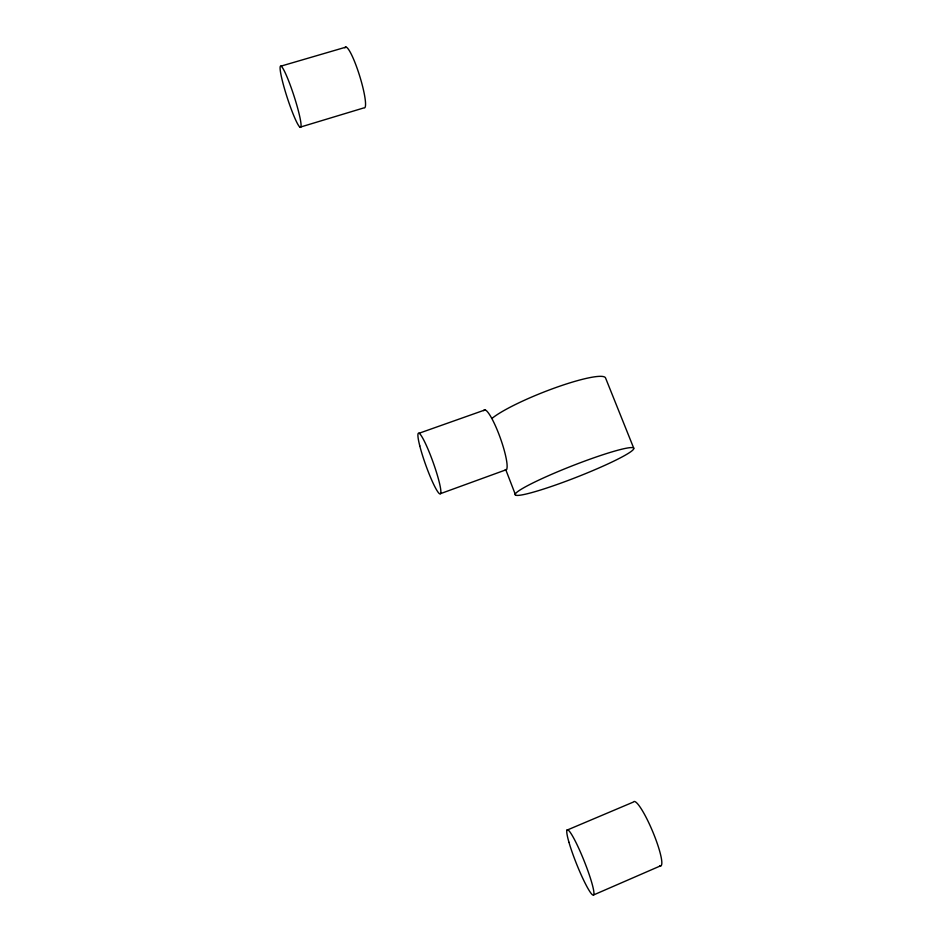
<?xml version="1.0" encoding="UTF-8"?>
<svg xmlns="http://www.w3.org/2000/svg" width="942" height="942" viewBox="0 0 942 942"><rect width="100%" height="100%" fill="white"/><g stroke="black" fill="none" stroke-linecap="round" stroke-linejoin="round"><path stroke-width="1.41" d="M593.684 894.9L661.19 865.557M566.907 830.173L633.424 802.042A34.83 5.711 67.3 0 1 653.1 832.54A34.83 5.711 67.3 0 1 659.612 865.674M440.668 493.584L506.513 469.622M418.954 433.296L484.977 409.935M300.003 127.205A32.169 3.474 72 0 0 289.771 83.838A32.169 3.474 72 0 0 281.941 79.081A32.169 3.474 72 0 0 300.003 127.205L363.848 107.906A31.851 4.875 72.8 0 0 359.444 75.242A31.851 4.875 72.8 0 0 344.949 47.865M280.963 66.128L346.044 47.1M633.754 448.227A63.691 6.088 -21.4 0 0 543.157 478.089A63.691 6.088 -21.4 0 0 546.49 488.109A63.691 6.088 -21.4 0 0 633.754 448.227L605.565 377.989A63.196 9.514 -21.5 0 0 556.357 387.374A63.196 9.514 -21.5 0 0 492.101 418.319M505.701 469.516L515.604 495.162M483.717 410.677A31.91 5.487 70.3 0 1 500.261 437.865A31.91 5.487 70.3 0 1 505.124 469.999M568.956 842.289A35.207 4.086 68.2 0 0 592.506 894.829A35.207 4.086 68.2 0 0 579.589 850.167A35.207 4.086 68.2 0 0 568.956 842.289M419.779 445.872A32.228 3.921 70.3 0 0 439.667 493.832A32.228 3.921 70.3 0 0 428.822 451.147A32.228 3.921 70.3 0 0 419.779 445.872"/></g></svg>
